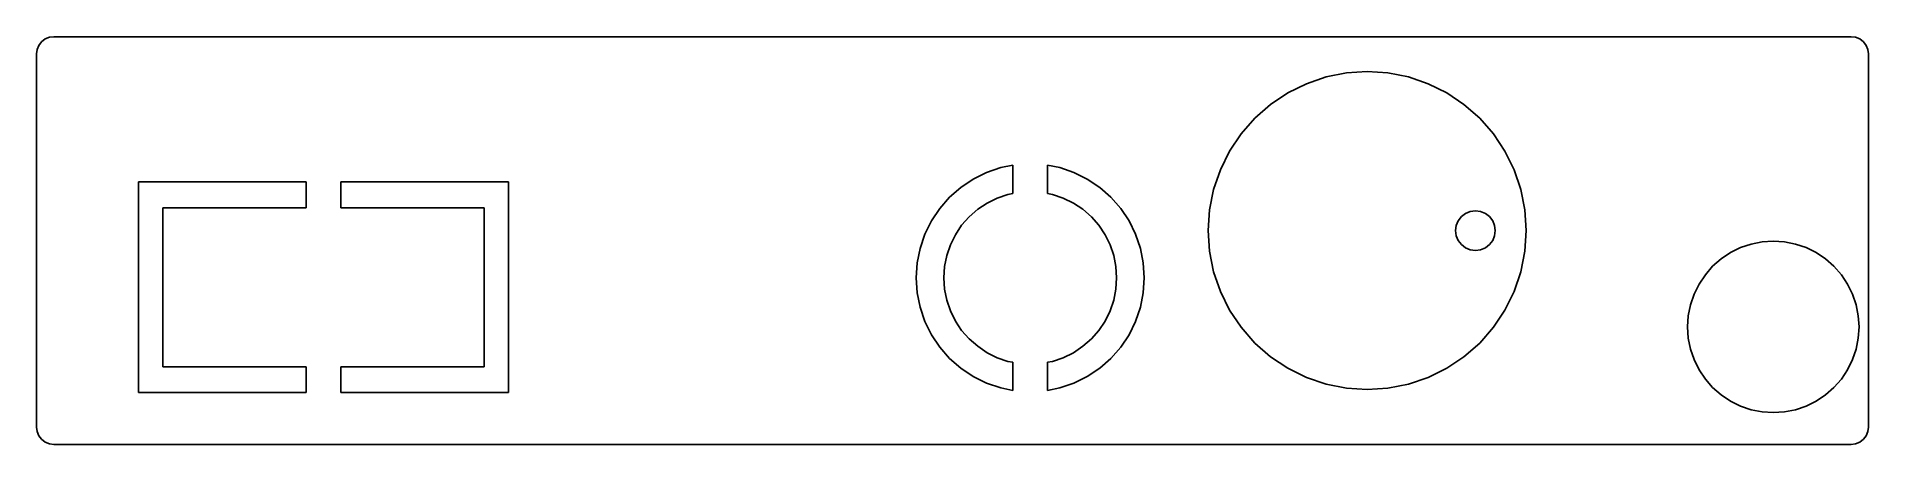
# Model space of a CAD drawing. Header units: centimetres. Extents: x -4.4 to 6.2, y -1.4 to 1.
import ezdxf

# ---------------------------------------------------------------- set-up
doc = ezdxf.new("R2010")
doc.units = ezdxf.units.CM
doc.header["$MEASUREMENT"] = 0
doc.layers.add('MD_USA_106mm_x_23.6mm_rev2M v1_0', color=7, linetype='Continuous')

msp = doc.modelspace()

# ---------------------------------------------------------------- linework, layer by layer
at = {"layer": 'MD_USA_106mm_x_23.6mm_rev2M v1_0'}
for p, q in [((-4.343, 0.94), (-4.322, 0.956)), ((-4.322, 0.956), (-4.298, 0.966)), ((-4.298, 0.966), (-4.272, 0.969)), ((6.128, 0.969), (-4.272, 0.969)), ((6.128, 0.969), (6.154, 0.966)), ((6.154, 0.966), (6.178, 0.956)), ((6.178, 0.956), (6.199, 0.94)), ((-4.372, 0.869), (-4.369, 0.895)), ((-4.372, 0.869), (-4.372, -1.291)), ((-4.369, 0.895), (-4.359, 0.919)), ((-4.359, 0.919), (-4.343, 0.94)), ((6.199, 0.94), (6.215, 0.919)), ((6.215, 0.919), (6.225, 0.895)), ((6.225, 0.895), (6.228, 0.869)), ((6.228, -1.291), (6.228, 0.869)), ((3.09, 0.736), (3.208, 0.759)), ((3.208, 0.759), (3.328, 0.767)), ((3.328, 0.767), (3.448, 0.759)), ((3.448, 0.759), (3.566, 0.736)), ((2.768, 0.577), (2.868, 0.644)), ((2.868, 0.644), (2.976, 0.697)), ((2.976, 0.697), (3.09, 0.736)), ((3.566, 0.736), (3.68, 0.697)), ((3.68, 0.697), (3.788, 0.644)), ((3.788, 0.644), (3.888, 0.577)), ((2.678, 0.497), (2.768, 0.577)), ((3.888, 0.577), (3.979, 0.497)), ((2.598, 0.407), (2.678, 0.497)), ((3.979, 0.497), (4.058, 0.407)), ((2.531, 0.307), (2.598, 0.407)), ((4.058, 0.407), (4.125, 0.307)), ((1.207, 0.211), (1.278, 0.225)), ((1.278, 0.225), (1.278, 0.062)), ((1.478, 0.062), (1.478, 0.225)), ((1.478, 0.225), (1.549, 0.211)), ((2.478, 0.199), (2.531, 0.307)), ((4.125, 0.307), (4.178, 0.199)), ((-2.812, 0.129), (-3.782, 0.129)), ((-3.782, 0.129), (-3.782, -1.091)), ((-2.812, -0.021), (-2.812, 0.129)), ((-1.642, 0.129), (-2.612, 0.129)), ((-2.612, -0.021), (-2.612, 0.129)), ((-1.642, -1.091), (-1.642, 0.129)), ((0.976, 0.097), (1.048, 0.145)), ((1.048, 0.145), (1.125, 0.183)), ((1.125, 0.183), (1.207, 0.211)), ((1.549, 0.211), (1.631, 0.183)), ((1.631, 0.183), (1.708, 0.145)), ((1.708, 0.145), (1.78, 0.097)), ((2.439, 0.085), (2.478, 0.199)), ((4.178, 0.199), (4.217, 0.085)), ((0.854, -0.025), (0.911, 0.04)), ((0.911, 0.04), (0.976, 0.097)), ((1.128, 0.006), (1.074, -0.03)), ((1.128, 0.006), (1.187, 0.035)), ((1.249, 0.056), (1.187, 0.035)), ((1.278, 0.062), (1.249, 0.056)), ((1.507, 0.056), (1.478, 0.062)), ((1.569, 0.035), (1.507, 0.056)), ((1.569, 0.035), (1.628, 0.006)), ((1.682, -0.03), (1.628, 0.006)), ((1.78, 0.097), (1.845, 0.04)), ((1.845, 0.04), (1.902, -0.025)), ((2.416, -0.033), (2.439, 0.085)), ((4.217, 0.085), (4.24, -0.033)), ((-3.642, -0.021), (-3.642, -0.941)), ((-2.812, -0.021), (-3.642, -0.021)), ((-1.782, -0.021), (-2.612, -0.021)), ((-1.782, -0.021), (-1.782, -0.941)), ((0.768, -0.174), (0.806, -0.097)), ((0.806, -0.097), (0.854, -0.025)), ((1.025, -0.073), (0.981, -0.122)), ((1.074, -0.03), (1.025, -0.073)), ((1.732, -0.073), (1.682, -0.03)), ((1.775, -0.122), (1.732, -0.073)), ((1.902, -0.025), (1.95, -0.097)), ((1.95, -0.097), (1.988, -0.174)), ((2.408, -0.153), (2.416, -0.033)), ((3.843, -0.123), (3.854, -0.096)), ((3.854, -0.096), (3.873, -0.072)), ((3.873, -0.072), (3.897, -0.054)), ((3.897, -0.054), (3.924, -0.042)), ((3.924, -0.042), (3.954, -0.038)), ((3.954, -0.038), (3.984, -0.042)), ((3.984, -0.042), (4.012, -0.054)), ((4.012, -0.054), (4.035, -0.072)), ((4.035, -0.072), (4.054, -0.096)), ((4.054, -0.096), (4.065, -0.123)), ((4.24, -0.033), (4.248, -0.153)), ((0.741, -0.256), (0.768, -0.174)), ((0.945, -0.177), (0.916, -0.235)), ((0.981, -0.122), (0.945, -0.177)), ((1.811, -0.177), (1.775, -0.122)), ((1.84, -0.235), (1.811, -0.177)), ((1.988, -0.174), (2.016, -0.256)), ((2.416, -0.273), (2.408, -0.153)), ((3.839, -0.153), (3.843, -0.123)), ((3.843, -0.183), (3.839, -0.153)), ((3.854, -0.211), (3.843, -0.183)), ((3.873, -0.234), (3.854, -0.211)), ((4.054, -0.211), (4.035, -0.234)), ((4.065, -0.183), (4.054, -0.211)), ((4.065, -0.123), (4.069, -0.153)), ((4.069, -0.153), (4.065, -0.183)), ((4.248, -0.153), (4.24, -0.273)), ((0.724, -0.34), (0.741, -0.256)), ((0.895, -0.297), (0.882, -0.361)), ((0.916, -0.235), (0.895, -0.297)), ((1.861, -0.297), (1.84, -0.235)), ((1.874, -0.361), (1.861, -0.297)), ((2.016, -0.256), (2.032, -0.34)), ((2.439, -0.391), (2.416, -0.273)), ((3.897, -0.253), (3.873, -0.234)), ((3.924, -0.264), (3.897, -0.253)), ((3.954, -0.268), (3.924, -0.264)), ((3.984, -0.264), (3.954, -0.268)), ((4.012, -0.253), (3.984, -0.264)), ((4.035, -0.234), (4.012, -0.253)), ((4.24, -0.273), (4.217, -0.391)), ((5.327, -0.36), (5.376, -0.317)), ((5.376, -0.317), (5.43, -0.281)), ((5.43, -0.281), (5.488, -0.252)), ((5.488, -0.252), (5.55, -0.231)), ((5.55, -0.231), (5.613, -0.219)), ((5.613, -0.219), (5.678, -0.215)), ((5.678, -0.215), (5.743, -0.219)), ((5.743, -0.219), (5.806, -0.231)), ((5.806, -0.231), (5.868, -0.252)), ((5.868, -0.252), (5.926, -0.281)), ((5.926, -0.281), (5.98, -0.317)), ((5.98, -0.317), (6.029, -0.36)), ((0.718, -0.427), (0.724, -0.34)), ((0.882, -0.361), (0.878, -0.427)), ((1.878, -0.427), (1.874, -0.361)), ((2.032, -0.34), (2.038, -0.427)), ((2.478, -0.505), (2.439, -0.391)), ((4.217, -0.391), (4.178, -0.505)), ((5.249, -0.463), (5.285, -0.409)), ((5.285, -0.409), (5.327, -0.36)), ((6.029, -0.36), (6.072, -0.409)), ((6.072, -0.409), (6.108, -0.463)), ((0.724, -0.513), (0.718, -0.427)), ((0.741, -0.597), (0.724, -0.513)), ((0.878, -0.427), (0.882, -0.492)), ((0.882, -0.492), (0.895, -0.556)), ((1.861, -0.556), (1.874, -0.492)), ((1.874, -0.492), (1.878, -0.427)), ((2.032, -0.513), (2.016, -0.597)), ((2.038, -0.427), (2.032, -0.513)), ((2.531, -0.613), (2.478, -0.505)), ((4.178, -0.505), (4.125, -0.613)), ((5.199, -0.582), (5.22, -0.521)), ((5.22, -0.521), (5.249, -0.463)), ((6.108, -0.463), (6.136, -0.521)), ((6.136, -0.521), (6.157, -0.582)), ((0.768, -0.679), (0.741, -0.597)), ((0.895, -0.556), (0.916, -0.618)), ((0.916, -0.618), (0.945, -0.677)), ((1.811, -0.677), (1.84, -0.618)), ((1.84, -0.618), (1.861, -0.556)), ((2.016, -0.597), (1.988, -0.679)), ((2.598, -0.713), (2.531, -0.613)), ((4.125, -0.613), (4.058, -0.713)), ((5.186, -0.646), (5.199, -0.582)), ((6.157, -0.582), (6.17, -0.646)), ((0.806, -0.757), (0.768, -0.679)), ((0.945, -0.677), (0.981, -0.731)), ((0.981, -0.731), (1.025, -0.78)), ((1.732, -0.78), (1.775, -0.731)), ((1.775, -0.731), (1.811, -0.677)), ((1.988, -0.679), (1.95, -0.757)), ((2.678, -0.804), (2.598, -0.713)), ((4.058, -0.713), (3.979, -0.804)), ((5.182, -0.711), (5.186, -0.646)), ((5.186, -0.775), (5.182, -0.711)), ((6.17, -0.646), (6.174, -0.711)), ((6.174, -0.711), (6.17, -0.775)), ((0.854, -0.828), (0.806, -0.757)), ((0.911, -0.893), (0.854, -0.828)), ((1.025, -0.78), (1.074, -0.823)), ((1.074, -0.823), (1.128, -0.86)), ((1.628, -0.86), (1.682, -0.823)), ((1.682, -0.823), (1.732, -0.78)), ((1.902, -0.828), (1.845, -0.893)), ((1.95, -0.757), (1.902, -0.828)), ((2.768, -0.883), (2.678, -0.804)), ((3.979, -0.804), (3.888, -0.883)), ((5.199, -0.839), (5.186, -0.775)), ((5.22, -0.9), (5.199, -0.839)), ((6.157, -0.839), (6.136, -0.9)), ((6.17, -0.775), (6.157, -0.839)), ((-2.812, -0.941), (-3.642, -0.941)), ((-2.812, -0.941), (-2.812, -1.091)), ((-1.782, -0.941), (-2.612, -0.941)), ((-2.612, -0.941), (-2.612, -1.091)), ((0.976, -0.95), (0.911, -0.893)), ((1.048, -0.998), (0.976, -0.95)), ((1.187, -0.889), (1.128, -0.86)), ((1.187, -0.889), (1.249, -0.91)), ((1.249, -0.91), (1.278, -0.915)), ((1.278, -0.915), (1.278, -1.078)), ((1.478, -0.915), (1.507, -0.91)), ((1.478, -1.078), (1.478, -0.915)), ((1.507, -0.91), (1.569, -0.889)), ((1.628, -0.86), (1.569, -0.889)), ((1.78, -0.95), (1.708, -0.998)), ((1.845, -0.893), (1.78, -0.95)), ((2.868, -0.95), (2.768, -0.883)), ((2.976, -1.003), (2.868, -0.95)), ((3.788, -0.95), (3.68, -1.003)), ((3.888, -0.883), (3.788, -0.95)), ((5.249, -0.959), (5.22, -0.9)), ((6.136, -0.9), (6.108, -0.959)), ((1.125, -1.036), (1.048, -0.998)), ((1.207, -1.064), (1.125, -1.036)), ((1.631, -1.036), (1.549, -1.064)), ((1.708, -0.998), (1.631, -1.036)), ((3.09, -1.042), (2.976, -1.003)), ((3.208, -1.065), (3.09, -1.042)), ((3.566, -1.042), (3.448, -1.065)), ((3.68, -1.003), (3.566, -1.042)), ((5.285, -1.013), (5.249, -0.959)), ((5.327, -1.061), (5.285, -1.013)), ((6.072, -1.013), (6.029, -1.061)), ((6.108, -0.959), (6.072, -1.013)), ((-3.782, -1.091), (-2.812, -1.091)), ((-2.612, -1.091), (-1.642, -1.091)), ((1.278, -1.078), (1.207, -1.064)), ((1.549, -1.064), (1.478, -1.078)), ((3.328, -1.073), (3.208, -1.065)), ((3.448, -1.065), (3.328, -1.073)), ((5.376, -1.104), (5.327, -1.061)), ((5.43, -1.14), (5.376, -1.104)), ((5.488, -1.169), (5.43, -1.14)), ((5.926, -1.14), (5.868, -1.169)), ((5.98, -1.104), (5.926, -1.14)), ((6.029, -1.061), (5.98, -1.104)), ((5.55, -1.19), (5.488, -1.169)), ((5.613, -1.202), (5.55, -1.19)), ((5.678, -1.207), (5.613, -1.202)), ((5.743, -1.202), (5.678, -1.207)), ((5.806, -1.19), (5.743, -1.202)), ((5.868, -1.169), (5.806, -1.19)), ((-4.369, -1.316), (-4.372, -1.291)), ((-4.359, -1.341), (-4.369, -1.316)), ((-4.343, -1.361), (-4.359, -1.341)), ((-4.322, -1.377), (-4.343, -1.361)), ((-4.298, -1.387), (-4.322, -1.377)), ((6.178, -1.377), (6.154, -1.387)), ((6.199, -1.361), (6.178, -1.377)), ((6.215, -1.341), (6.199, -1.361)), ((6.225, -1.316), (6.215, -1.341)), ((6.228, -1.291), (6.225, -1.316)), ((-4.272, -1.391), (-4.298, -1.387)), ((-4.272, -1.391), (6.128, -1.391)), ((6.154, -1.387), (6.128, -1.391))]:
    msp.add_line(p, q, dxfattribs=at)

doc.saveas('drawing.dxf')
